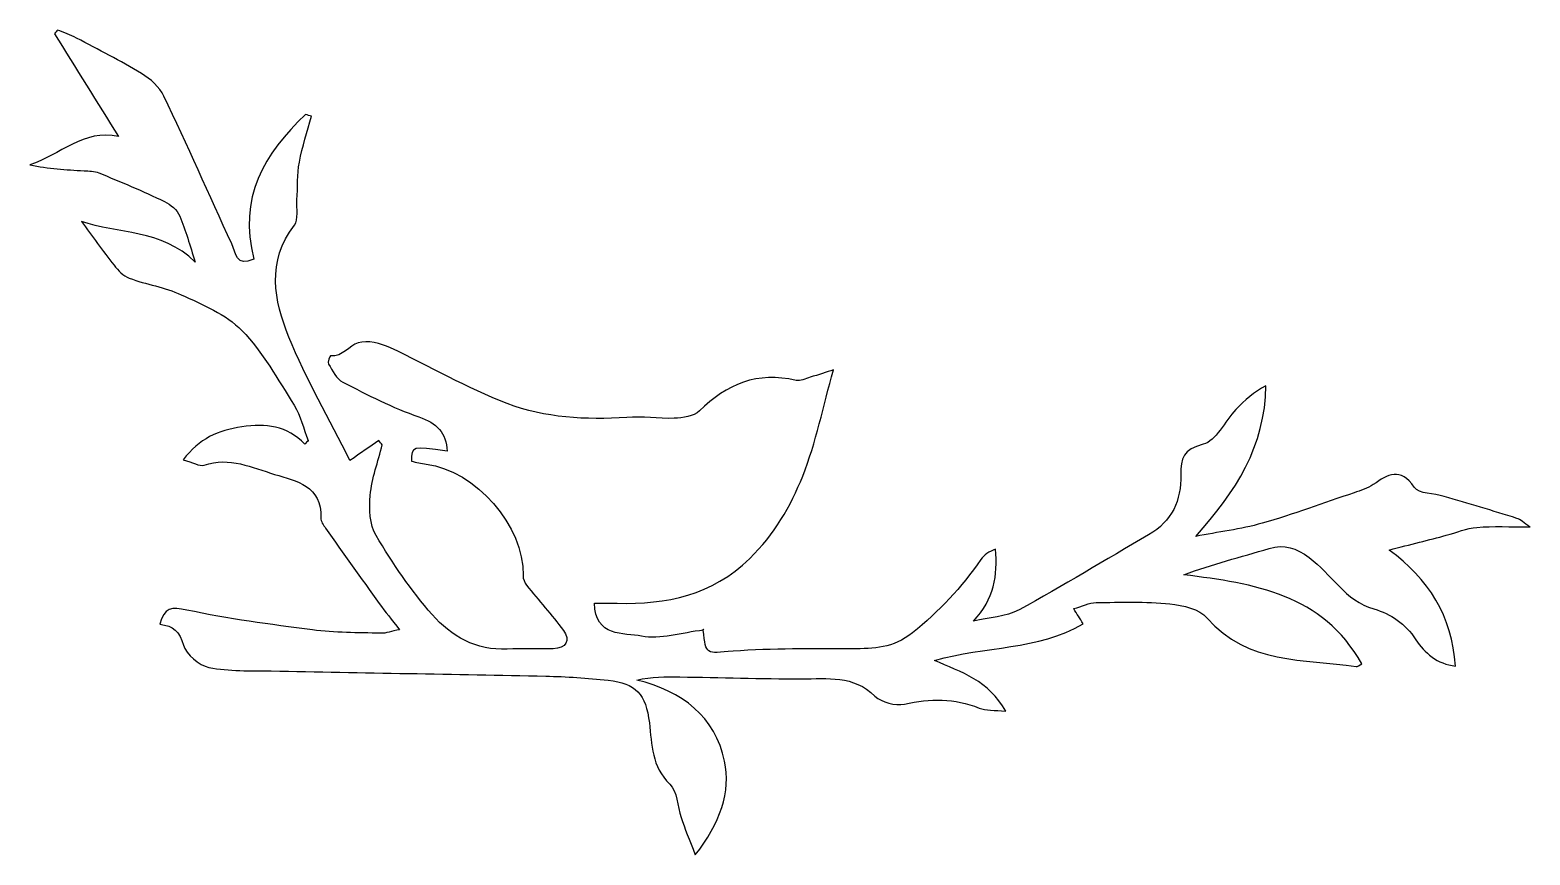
# Model space of a CAD drawing. Header units: centimetres. Extents: x -10.6 to 11, y -1.2 to 10.6.
import ezdxf

# ---------------------------------------------------------------- set-up
doc = ezdxf.new("R2010")
doc.units = ezdxf.units.CM
doc.header["$MEASUREMENT"] = 0
doc.layers.add('Layer 1', color=7, linetype='Continuous')

msp = doc.modelspace()

# ---------------------------------------------------------------- linework, layer by layer
at = {"layer": 'Layer 1'}
msp.add_open_spline([(-8.71688, 2.08317), (-8.65121, 2.3255), (-8.54741, 2.33519), (-8.3295, 2.28849), (-8.3295, 2.28849), (-7.73406, 2.16085), (-7.1275, 2.08047), (-6.52255, 2.00361), (-6.52255, 2.00361), (-6.19833, 1.96241), (-5.86837, 1.96337), (-5.54076, 1.95374), (-5.54076, 1.95374), (-5.46242, 1.95144), (-5.38309, 1.98276), (-5.26834, 2.00584), (-5.26834, 2.00584), (-5.37907, 2.14774), (-5.47461, 2.26257), (-5.56179, 2.3834), (-5.56179, 2.3834), (-5.82074, 2.74244), (-6.07715, 3.10328), (-6.33223, 3.46504), (-6.33223, 3.46504), (-6.3634, 3.50923), (-6.40248, 3.56407), (-6.40076, 3.61268), (-6.40076, 3.61268), (-6.38457, 4.07583), (-6.75057, 4.14306), (-7.06508, 4.23797), (-7.06508, 4.23797), (-7.3911, 4.33632), (-7.71379, 4.49395), (-8.07714, 4.37222), (-8.07714, 4.37222), (-8.14741, 4.34867), (-8.24669, 4.41167), (-8.37961, 4.44736), (-8.37961, 4.44736), (-8.14776, 4.75441), (-7.87815, 4.8704), (-7.53641, 4.92173), (-7.53641, 4.92173), (-7.18875, 4.97396), (-6.89072, 4.93589), (-6.62897, 4.67305), (-6.62897, 4.67305), (-6.61325, 4.69009), (-6.59751, 4.7071), (-6.58179, 4.72411), (-6.58179, 4.72411), (-6.64804, 4.89413), (-6.69006, 5.07939), (-6.78536, 5.23121), (-6.78536, 5.23121), (-7.01809, 5.60208), (-7.23513, 5.9967), (-7.53614, 6.30624), (-7.53614, 6.30624), (-7.76373, 6.54032), (-8.10174, 6.67838), (-8.40855, 6.82038), (-8.40855, 6.82038), (-8.6435, 6.92915), (-8.90996, 6.96786), (-9.15512, 7.05758), (-9.15512, 7.05758), (-9.23984, 7.08859), (-9.31429, 7.17024), (-9.37327, 7.24472), (-9.37327, 7.24472), (-9.53644, 7.45065), (-9.689, 7.66496), (-9.84251, 7.87162), (-9.84251, 7.87162), (-9.32543, 7.69617), (-8.68914, 7.76393), (-8.20715, 7.29004), (-8.20715, 7.29004), (-8.28475, 7.52848), (-8.34082, 7.74661), (-8.42921, 7.95073), (-8.42921, 7.95073), (-8.46662, 8.03709), (-8.5606, 8.11795), (-8.64863, 8.16002), (-8.64863, 8.16002), (-8.95782, 8.30768), (-9.27432, 8.44043), (-9.5911, 8.57142), (-9.5911, 8.57142), (-9.65574, 8.59812), (-9.73347, 8.59658), (-9.8056, 8.60124), (-9.8056, 8.60124), (-10.06211, 8.6178), (-10.31881, 8.63143), (-10.58223, 8.68464), (-10.58223, 8.68464), (-10.15517, 8.82905), (-9.8088, 9.2028), (-9.31125, 9.09511), (-9.31125, 9.09511), (-9.61406, 9.58302), (-9.92095, 10.07758), (-10.22787, 10.57217), (-10.22787, 10.57217), (-10.21467, 10.58969), (-10.20146, 10.60717), (-10.18826, 10.62469), (-10.18826, 10.62469), (-10.09589, 10.58619), (-9.99993, 10.55452), (-9.9118, 10.50804), (-9.9118, 10.50804), (-9.59816, 10.34268), (-9.28064, 10.183), (-8.97835, 9.99861), (-8.97835, 9.99861), (-8.85103, 9.92095), (-8.71837, 9.80602), (-8.65606, 9.67558), (-8.65606, 9.67558), (-8.32004, 8.97221), (-8.00796, 8.25744), (-7.68073, 7.54981), (-7.68073, 7.54981), (-7.62506, 7.42942), (-7.62157, 7.20553), (-7.36167, 7.33288), (-7.36167, 7.33288), (-7.59588, 8.20632), (-7.21456, 8.85045), (-6.61983, 9.41142), (-6.61983, 9.41142), (-6.59107, 9.4025), (-6.56231, 9.39356), (-6.53355, 9.38464), (-6.53355, 9.38464), (-6.59356, 9.16591), (-6.6682, 8.9499), (-6.70894, 8.72765), (-6.70894, 8.72765), (-6.74156, 8.54959), (-6.73164, 8.36387), (-6.7432, 8.18174), (-6.7432, 8.18174), (-6.75098, 8.05897), (-6.71785, 7.90165), (-6.78088, 7.81963), (-6.78088, 7.81963), (-7.18318, 7.29602), (-7.07446, 6.73735), (-6.85951, 6.21147), (-6.85951, 6.21147), (-6.61091, 5.60325), (-6.27941, 5.02891), (-5.98236, 4.43683), (-5.98236, 4.43683), (-5.82028, 4.54933), (-5.69444, 4.63667), (-5.5686, 4.72398), (-5.5686, 4.72398), (-5.55143, 4.70371), (-5.53431, 4.68342), (-5.51714, 4.66315), (-5.51714, 4.66315), (-5.57768, 4.42108), (-5.66658, 4.18169), (-5.68967, 3.93613), (-5.68967, 3.93613), (-5.70761, 3.74552), (-5.69811, 3.51452), (-5.60503, 3.35868), (-5.60503, 3.35868), (-5.3673, 2.96051), (-5.10354, 2.57017), (-4.79802, 2.22253), (-4.79802, 2.22253), (-4.52576, 1.9127), (-4.16805, 1.70403), (-3.7199, 1.72686), (-3.7199, 1.72686), (-3.50082, 1.738), (-3.28051, 1.72324), (-3.06111, 1.73086), (-3.06111, 1.73086), (-2.874, 1.73734), (-2.80576, 1.85405), (-2.91247, 1.99568), (-2.91247, 1.99568), (-3.0803, 2.21838), (-3.26696, 2.42679), (-3.44108, 2.64491), (-3.44108, 2.64491), (-3.47085, 2.68219), (-3.49384, 2.73815), (-3.49262, 2.7848), (-3.49262, 2.7848), (-3.47444, 3.49182), (-4.17493, 4.29811), (-4.88465, 4.3841), (-4.88465, 4.3841), (-4.95664, 4.39283), (-5.02729, 4.41265), (-5.09735, 4.42707), (-5.09735, 4.42707), (-5.09534, 4.64543), (-5.09534, 4.64543), (-4.58469, 4.57042), (-4.58469, 4.57042), (-4.59816, 4.83871), (-4.7318, 4.97335), (-4.9908, 5.06408), (-4.9908, 5.06408), (-5.36754, 5.196), (-5.72735, 5.38036), (-6.08387, 5.56282), (-6.08387, 5.56282), (-6.17428, 5.60907), (-6.2313, 5.72887), (-6.29003, 5.82333), (-6.29003, 5.82333), (-6.30577, 5.84868), (-6.26722, 5.94274), (-6.26045, 5.942), (-6.26045, 5.942), (-6.08334, 5.92292), (-5.9938, 6.09033), (-5.86469, 6.12901), (-5.86469, 6.12901), (-5.72798, 6.16991), (-5.54039, 6.12044), (-5.40006, 6.05591), (-5.40006, 6.05591), (-4.83671, 5.79691), (-4.29857, 5.47623), (-3.72141, 5.25626), (-3.72141, 5.25626), (-3.17727, 5.04885), (-2.58894, 5.01652), (-2.00138, 5.05782), (-2.00138, 5.05782), (-1.77622, 5.07364), (-1.54754, 5.03448), (-1.32164, 5.04523), (-1.32164, 5.04523), (-1.19689, 5.05116), (-1.03708, 5.07052), (-0.95752, 5.14908), (-0.95752, 5.14908), (-0.56419, 5.53754), (-0.12128, 5.71976), (0.4326, 5.58816), (0.4326, 5.58816), (0.49367, 5.57366), (0.56926, 5.61446), (0.63673, 5.63436), (0.63673, 5.63436), (0.75508, 5.66926), (0.87232, 5.70783), (0.97024, 5.73863), (0.97024, 5.73863), (0.82393, 5.21872), (0.72145, 4.69818), (0.52802, 4.21397), (0.52802, 4.21397), (0.35474, 3.78032), (0.12178, 3.37386), (-0.23245, 3.0285), (-0.23245, 3.0285), (-0.77911, 2.49558), (-1.42649, 2.36929), (-2.13951, 2.38456), (-2.13951, 2.38456), (-2.2469, 2.38686), (-2.35435, 2.38488), (-2.46463, 2.38488), (-2.46463, 2.38488), (-2.4577, 1.89688), (-2.04122, 1.96186), (-1.78968, 1.91241), (-1.78968, 1.91241), (-1.51933, 1.85923), (-1.21847, 1.96125), (-0.89785, 1.99951), (-0.89785, 1.99951), (-0.92309, 2.02594), (-0.90195, 2.01438), (-0.9006, 2.00078), (-0.9006, 2.00078), (-0.863, 1.63222), (-0.86597, 1.66767), (-0.47171, 1.69691), (-0.47171, 1.69691), (0.09722, 1.73911), (0.67042, 1.72847), (1.24184, 1.73104), (1.24184, 1.73104), (1.5518, 1.73244), (1.82591, 1.73601), (2.10687, 1.96057), (2.10687, 1.96057), (2.49171, 2.26815), (2.81299, 2.61227), (3.088, 3.01224), (3.088, 3.01224), (3.1343, 3.0796), (3.2086, 3.12773), (3.30295, 3.16416), (3.30295, 3.16416), (3.33248, 2.78604), (3.28234, 2.44523), (2.98601, 2.13001), (2.98601, 2.13001), (3.20524, 2.18113), (3.44826, 2.18817), (3.63929, 2.29141), (3.63929, 2.29141), (4.27043, 2.63248), (4.88109, 3.01131), (5.50309, 3.36956), (5.50309, 3.36956), (5.84062, 3.56392), (5.97212, 3.86237), (5.96593, 4.23448), (5.96593, 4.23448), (5.96212, 4.46512), (5.99686, 4.60056), (6.28563, 4.67035), (6.28563, 4.67035), (6.472, 4.71541), (6.59697, 5.00079), (6.75754, 5.17086), (6.75754, 5.17086), (6.88137, 5.30191), (7.01776, 5.42108), (7.18913, 5.5123), (7.18913, 5.5123), (7.17947, 4.64042), (6.75569, 3.99002), (6.17916, 3.34729), (6.17916, 3.34729), (6.49867, 3.40849), (6.82453, 3.44749), (7.13624, 3.53615), (7.13624, 3.53615), (7.58214, 3.66294), (8.01812, 3.82489), (8.45738, 3.97456), (8.45738, 3.97456), (8.55197, 4.00681), (8.65195, 4.03711), (8.73308, 4.09233), (8.73308, 4.09233), (8.94364, 4.23565), (9.12017, 4.34633), (9.32252, 4.05195), (9.32252, 4.05195), (9.38875, 3.95562), (9.60578, 3.9649), (9.75252, 3.92154), (9.75252, 3.92154), (10.10169, 3.81827), (10.45076, 3.71453), (10.79813, 3.60539), (10.79813, 3.60539), (10.85208, 3.58843), (10.89677, 3.54192), (10.9863, 3.48183), (10.9863, 3.48183), (10.69817, 3.48183), (10.45904, 3.49604), (10.22266, 3.4767), (10.22266, 3.4767), (10.0737, 3.4645), (9.92918, 3.4009), (9.78213, 3.36243), (9.78213, 3.36243), (9.52993, 3.29647), (9.27728, 3.23212), (8.96224, 3.15095), (8.96224, 3.15095), (9.52429, 2.73886), (9.86749, 2.20242), (9.91344, 1.48291), (9.91344, 1.48291), (9.651, 1.51014), (9.46897, 1.67357), (9.3448, 1.86166), (9.3448, 1.86166), (9.19195, 2.09325), (8.98764, 2.23348), (8.74211, 2.30317), (8.74211, 2.30317), (8.32425, 2.42178), (8.13161, 2.80842), (7.81194, 3.04268), (7.81194, 3.04268), (7.62419, 3.18026), (7.45668, 3.23852), (7.23406, 3.17256), (7.23406, 3.17256), (6.82856, 3.05241), (6.41959, 2.94399), (6.01036, 2.79553), (6.01036, 2.79553), (7.01832, 2.6667), (8.00283, 2.52179), (8.56756, 1.5137), (8.56756, 1.5137), (8.53097, 1.49552), (8.50599, 1.47129), (8.48541, 1.47457), (8.48541, 1.47457), (7.73672, 1.59384), (6.92413, 1.49764), (6.34422, 2.17246), (6.34422, 2.17246), (6.23341, 2.30139), (5.99537, 2.35836), (5.80897, 2.37682), (5.80897, 2.37682), (5.45758, 2.41164), (5.10089, 2.40058), (4.74664, 2.39457), (4.74664, 2.39457), (4.64634, 2.39285), (4.54685, 2.34247), (4.42496, 2.30821), (4.42496, 2.30821), (4.47732, 2.22471), (4.5091, 2.17415), (4.56133, 2.09093), (4.56133, 2.09093), (3.90963, 1.7017), (3.15367, 1.77896), (2.42543, 1.56393), (2.42543, 1.56393), (2.80865, 1.39571), (3.20338, 1.27358), (3.44865, 0.83442), (3.44865, 0.83442), (3.28204, 0.85196), (3.16285, 0.83971), (3.06453, 0.87927), (3.06453, 0.87927), (2.71028, 1.02183), (2.36076, 1.02003), (1.99122, 0.93727), (1.99122, 0.93727), (1.86168, 0.90827), (1.66094, 0.96002), (1.56725, 1.05138), (1.56725, 1.05138), (1.25536, 1.35555), (0.88497, 1.29956), (0.51151, 1.29932), (0.51151, 1.29932), (-0.07195, 1.29892), (-0.65543, 1.31834), (-1.23892, 1.32745), (-1.23892, 1.32745), (-1.44143, 1.33063), (-1.64405, 1.32795), (-1.85736, 1.28242), (-1.85736, 1.28242), (-1.20521, 1.12325), (-0.72801, 0.75264), (-0.59453, 0.11675), (-0.59453, 0.11675), (-0.50261, -0.32127), (-0.65647, -0.7759), (-1.01723, -1.23239), (-1.01723, -1.23239), (-1.10288, -1.0071), (-1.16646, -0.85213), (-1.22062, -0.69391), (-1.22062, -0.69391), (-1.276, -0.53222), (-1.27399, -0.31701), (-1.38186, -0.21382), (-1.38186, -0.21382), (-1.64623, 0.03902), (-1.63808, 0.35503), (-1.67647, 0.66555), (-1.67647, 0.66555), (-1.72748, 1.07796), (-1.86848, 1.23784), (-2.26985, 1.28012), (-2.26985, 1.28012), (-2.56761, 1.31147), (-2.86746, 1.3319), (-3.16679, 1.33828), (-3.16679, 1.33828), (-4.48225, 1.36638), (-5.79789, 1.38625), (-7.11339, 1.41231), (-7.11339, 1.41231), (-7.4133, 1.41826), (-7.71974, 1.40419), (-8.00982, 1.46396), (-8.00982, 1.46396), (-8.15336, 1.49351), (-8.33822, 1.64967), (-8.37653, 1.78479), (-8.37653, 1.78479), (-8.43158, 1.97885), (-8.51868, 2.06147), (-8.71688, 2.08317)], degree=3, knots=[0, 0, 0, 0, 0.00775194, 0.00775194, 0.00775194, 0.00775194, 0.01550388, 0.01550388, 0.01550388, 0.01550388, 0.02325581, 0.02325581, 0.02325581, 0.02325581, 0.03100775, 0.03100775, 0.03100775, 0.03100775, 0.03875969, 0.03875969, 0.03875969, 0.03875969, 0.04651163, 0.04651163, 0.04651163, 0.04651163, 0.05426357, 0.05426357, 0.05426357, 0.05426357, 0.0620155, 0.0620155, 0.0620155, 0.0620155, 0.06976744, 0.06976744, 0.06976744, 0.06976744, 0.07751938, 0.07751938, 0.07751938, 0.07751938, 0.08527132, 0.08527132, 0.08527132, 0.08527132, 0.09302326, 0.09302326, 0.09302326, 0.09302326, 0.10077519, 0.10077519, 0.10077519, 0.10077519, 0.10852713, 0.10852713, 0.10852713, 0.10852713, 0.11627907, 0.11627907, 0.11627907, 0.11627907, 0.12403101, 0.12403101, 0.12403101, 0.12403101, 0.13178295, 0.13178295, 0.13178295, 0.13178295, 0.13953488, 0.13953488, 0.13953488, 0.13953488, 0.14728682, 0.14728682, 0.14728682, 0.14728682, 0.15503876, 0.15503876, 0.15503876, 0.15503876, 0.1627907, 0.1627907, 0.1627907, 0.1627907, 0.17054264, 0.17054264, 0.17054264, 0.17054264, 0.17829457, 0.17829457, 0.17829457, 0.17829457, 0.18604651, 0.18604651, 0.18604651, 0.18604651, 0.19379845, 0.19379845, 0.19379845, 0.19379845, 0.20155039, 0.20155039, 0.20155039, 0.20155039, 0.20930233, 0.20930233, 0.20930233, 0.20930233, 0.21705426, 0.21705426, 0.21705426, 0.21705426, 0.2248062, 0.2248062, 0.2248062, 0.2248062, 0.23255814, 0.23255814, 0.23255814, 0.23255814, 0.24031008, 0.24031008, 0.24031008, 0.24031008, 0.24806202, 0.24806202, 0.24806202, 0.24806202, 0.25581395, 0.25581395, 0.25581395, 0.25581395, 0.26356589, 0.26356589, 0.26356589, 0.26356589, 0.27131783, 0.27131783, 0.27131783, 0.27131783, 0.27906977, 0.27906977, 0.27906977, 0.27906977, 0.28682171, 0.28682171, 0.28682171, 0.28682171, 0.29457364, 0.29457364, 0.29457364, 0.29457364, 0.30232558, 0.30232558, 0.30232558, 0.30232558, 0.31007752, 0.31007752, 0.31007752, 0.31007752, 0.31782946, 0.31782946, 0.31782946, 0.31782946, 0.3255814, 0.3255814, 0.3255814, 0.3255814, 0.33333333, 0.33333333, 0.33333333, 0.33333333, 0.34108527, 0.34108527, 0.34108527, 0.34108527, 0.34883721, 0.34883721, 0.34883721, 0.34883721, 0.35658915, 0.35658915, 0.35658915, 0.35658915, 0.36434109, 0.36434109, 0.36434109, 0.36434109, 0.37209302, 0.37209302, 0.37209302, 0.37209302, 0.37984496, 0.37984496, 0.37984496, 0.37984496, 0.3875969, 0.3875969, 0.3875969, 0.3875969, 0.39534884, 0.39534884, 0.39534884, 0.39534884, 0.40310078, 0.40310078, 0.40310078, 0.40310078, 0.41085271, 0.41085271, 0.41085271, 0.41085271, 0.41860465, 0.41860465, 0.41860465, 0.41860465, 0.42635659, 0.42635659, 0.42635659, 0.42635659, 0.43410853, 0.43410853, 0.43410853, 0.43410853, 0.44186047, 0.44186047, 0.44186047, 0.44186047, 0.4496124, 0.4496124, 0.4496124, 0.4496124, 0.45736434, 0.45736434, 0.45736434, 0.45736434, 0.46511628, 0.46511628, 0.46511628, 0.46511628, 0.47286822, 0.47286822, 0.47286822, 0.47286822, 0.48062016, 0.48062016, 0.48062016, 0.48062016, 0.48837209, 0.48837209, 0.48837209, 0.48837209, 0.49612403, 0.49612403, 0.49612403, 0.49612403, 0.50387597, 0.50387597, 0.50387597, 0.50387597, 0.51162791, 0.51162791, 0.51162791, 0.51162791, 0.51937984, 0.51937984, 0.51937984, 0.51937984, 0.52713178, 0.52713178, 0.52713178, 0.52713178, 0.53488372, 0.53488372, 0.53488372, 0.53488372, 0.54263566, 0.54263566, 0.54263566, 0.54263566, 0.5503876, 0.5503876, 0.5503876, 0.5503876, 0.55813953, 0.55813953, 0.55813953, 0.55813953, 0.56589147, 0.56589147, 0.56589147, 0.56589147, 0.57364341, 0.57364341, 0.57364341, 0.57364341, 0.58139535, 0.58139535, 0.58139535, 0.58139535, 0.58914729, 0.58914729, 0.58914729, 0.58914729, 0.59689922, 0.59689922, 0.59689922, 0.59689922, 0.60465116, 0.60465116, 0.60465116, 0.60465116, 0.6124031, 0.6124031, 0.6124031, 0.6124031, 0.62015504, 0.62015504, 0.62015504, 0.62015504, 0.62790698, 0.62790698, 0.62790698, 0.62790698, 0.63565891, 0.63565891, 0.63565891, 0.63565891, 0.64341085, 0.64341085, 0.64341085, 0.64341085, 0.65116279, 0.65116279, 0.65116279, 0.65116279, 0.65891473, 0.65891473, 0.65891473, 0.65891473, 0.66666667, 0.66666667, 0.66666667, 0.66666667, 0.6744186, 0.6744186, 0.6744186, 0.6744186, 0.68217054, 0.68217054, 0.68217054, 0.68217054, 0.68992248, 0.68992248, 0.68992248, 0.68992248, 0.69767442, 0.69767442, 0.69767442, 0.69767442, 0.70542636, 0.70542636, 0.70542636, 0.70542636, 0.71317829, 0.71317829, 0.71317829, 0.71317829, 0.72093023, 0.72093023, 0.72093023, 0.72093023, 0.72868217, 0.72868217, 0.72868217, 0.72868217, 0.73643411, 0.73643411, 0.73643411, 0.73643411, 0.74418605, 0.74418605, 0.74418605, 0.74418605, 0.75193798, 0.75193798, 0.75193798, 0.75193798, 0.75968992, 0.75968992, 0.75968992, 0.75968992, 0.76744186, 0.76744186, 0.76744186, 0.76744186, 0.7751938, 0.7751938, 0.7751938, 0.7751938, 0.78294574, 0.78294574, 0.78294574, 0.78294574, 0.79069767, 0.79069767, 0.79069767, 0.79069767, 0.79844961, 0.79844961, 0.79844961, 0.79844961, 0.80620155, 0.80620155, 0.80620155, 0.80620155, 0.81395349, 0.81395349, 0.81395349, 0.81395349, 0.82170543, 0.82170543, 0.82170543, 0.82170543, 0.82945736, 0.82945736, 0.82945736, 0.82945736, 0.8372093, 0.8372093, 0.8372093, 0.8372093, 0.84496124, 0.84496124, 0.84496124, 0.84496124, 0.85271318, 0.85271318, 0.85271318, 0.85271318, 0.86046512, 0.86046512, 0.86046512, 0.86046512, 0.86821705, 0.86821705, 0.86821705, 0.86821705, 0.87596899, 0.87596899, 0.87596899, 0.87596899, 0.88372093, 0.88372093, 0.88372093, 0.88372093, 0.89147287, 0.89147287, 0.89147287, 0.89147287, 0.89922481, 0.89922481, 0.89922481, 0.89922481, 0.90697674, 0.90697674, 0.90697674, 0.90697674, 0.91472868, 0.91472868, 0.91472868, 0.91472868, 0.92248062, 0.92248062, 0.92248062, 0.92248062, 0.93023256, 0.93023256, 0.93023256, 0.93023256, 0.9379845, 0.9379845, 0.9379845, 0.9379845, 0.94573643, 0.94573643, 0.94573643, 0.94573643, 0.95348837, 0.95348837, 0.95348837, 0.95348837, 0.96124031, 0.96124031, 0.96124031, 0.96124031, 0.96899225, 0.96899225, 0.96899225, 0.96899225, 0.97674419, 0.97674419, 0.97674419, 0.97674419, 0.98449612, 0.98449612, 0.98449612, 0.98449612, 1, 1, 1, 1], dxfattribs=at)

doc.saveas('drawing.dxf')
